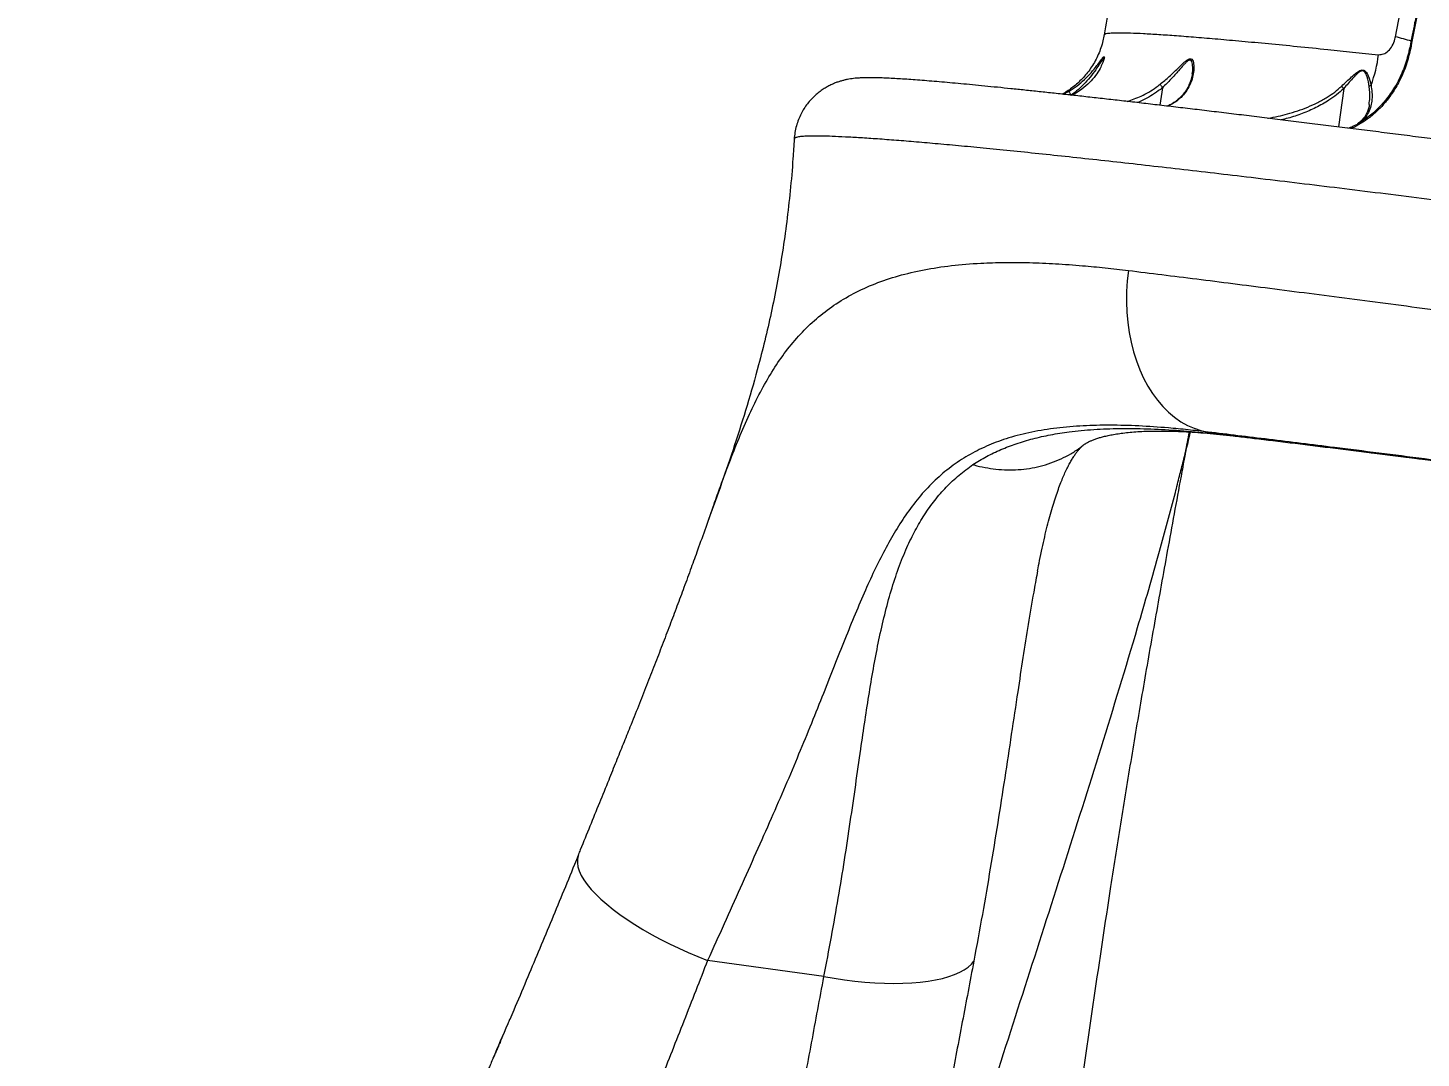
# Model space of a CAD drawing. Header units: millimetres. Extents: x -6521 to 6343, y -6174 to 4868.
# Drawn here: x -5119 to -4459, y -1278 to -789 of the extents above; entities that cross this region are included whole.
import ezdxf

# ---------------------------------------------------------------- set-up
doc = ezdxf.new("R2010")
doc.units = ezdxf.units.MM
for name, color, linetype in [('DIKOM_ОБЪЕКТ', 7, 'Continuous'), ('DIKOM_РАЗМЕР_ЗОНА', 7, 'Continuous'), ('DIKOM_РАЗМЕР_ОБЪЕКТА', 7, 'Continuous')]:
    doc.layers.add(name, color=color, linetype=linetype)
doc.styles.add('style1', font='arial.ttf', dxfattribs={"width": 0.8})
doc.dimstyles.new('1-50', dxfattribs={"dimtxt": 300, "dimasz": 200, "dimexe": 100, "dimexo": 0, "dimgap": 100, "dimtad": 1, "dimtxsty": 'style1', "dimcen": 200, "dimclrd": 7, "dimclre": 7, "dimclrt": 7, "dimadec": 1, "dimazin": 2, "dimtfac": 1, "dimtmove": 0, "dimatfit": 2, "dimfxl": 0, "dimlwd": 25, "dimlwe": 18, "dimarcsym": 0})

# ---------------------------------------------------------------- blocks, each defined once
blk = doc.blocks.new('*D11')
at = {"layer": 'Defpoints', "color": 0, "transparency": 16777216}
for p in [(2818.82, 364.95), (-5102.52, -1661.02), (-5102.52, -4861.8)]:
    blk.add_point(p, dxfattribs=at)
at = {"layer": 'DIKOM_РАЗМЕР_ОБЪЕКТА', "color": 7, "lineweight": 18, "transparency": 16777216}
for p, q in [((2818.82, 364.95), (2818.82, -4961.8)), ((-5102.52, -1661.02), (-5102.52, -4961.8))]:
    blk.add_line(p, q, dxfattribs=at)
at = {"layer": 'DIKOM_РАЗМЕР_ОБЪЕКТА', "color": 7, "lineweight": 25, "transparency": 16777216}
blk.add_line((2618.82, -4861.8), (-4902.52, -4861.8), dxfattribs=at)
at = {"layer": 'DIKOM_РАЗМЕР_ОБЪЕКТА', "color": 7, "transparency": 16777216}
for points in [[(-4902.52, -4828.46), (-4902.52, -4895.13), (-5102.52, -4861.8)], [(2618.82, -4828.46), (2618.82, -4895.13), (2818.82, -4861.8)]]:
    blk.add_solid(points, dxfattribs=at)
at = {"layer": 'DIKOM_РАЗМЕР_ОБЪЕКТА', "color": 7, "transparency": 16777216, "insert": (-736, -4608.63), "char_height": 300, "attachment_point": 5, "style": 'style1'}
blk.add_mtext('7900', dxfattribs=at)
blk = doc.blocks.new('*D14')
at = {"layer": 'Defpoints', "color": 0, "transparency": 16777216}
for p in [(4318.82, 257.45), (-6520.67, -1799.21), (4318.82, -6073.51)]:
    blk.add_point(p, dxfattribs=at)
at = {"layer": 'DIKOM_РАЗМЕР_ЗОНА', "color": 7, "lineweight": 18, "transparency": 16777216}
for p, q in [((4318.82, 257.45), (4318.82, -6173.51)), ((-6520.67, -1799.21), (-6520.67, -6173.51))]:
    blk.add_line(p, q, dxfattribs=at)
at = {"layer": 'DIKOM_РАЗМЕР_ЗОНА', "color": 7, "lineweight": 25, "transparency": 16777216}
blk.add_line((-6320.67, -6073.51), (4118.82, -6073.51), dxfattribs=at)
at = {"layer": 'DIKOM_РАЗМЕР_ЗОНА', "color": 7, "transparency": 16777216}
for points in [[(-6320.67, -6040.18), (-6320.67, -6106.84), (-6520.67, -6073.51)], [(4118.82, -6040.18), (4118.82, -6106.84), (4318.82, -6073.51)]]:
    blk.add_solid(points, dxfattribs=at)
at = {"layer": 'DIKOM_РАЗМЕР_ЗОНА', "color": 7, "transparency": 16777216, "insert": (-430.65, -5820.34), "char_height": 300, "attachment_point": 5, "style": 'style1'}
blk.add_mtext('10850', dxfattribs=at)

msp = doc.modelspace()

# ---------------------------------------------------------------- linework, layer by layer
at = {"layer": 'DIKOM_ОБЪЕКТ', "color": 7, "linetype": 'Continuous', "lineweight": 15}
for p, q in [((-4581.75, -817.723), (-4582.909, -826.047)), ((-4495.841, -818.108), (-4498.376, -836.316)), ((-4469.848, -814.344), (-4469.843, -814.335)), ((-4628.814, -820.835), (-4625.953, -819.363)), ((-4483.832, -825.734), (-4483.806, -825.525)), ((-4756.163, -842.028), (-4756.159, -842.039)), ((-4545.934, -982.907), (-4560.134, -980.932)), ((-4544.614, -983.094), (-4545.934, -982.907)), ((-4640.893, -1046.665), (-4641.115, -1047.85)), ((-4742.203, -1238.923), (-4797.325, -1231.255))]:
    msp.add_line(p, q, dxfattribs=at)
at = {"layer": 'DIKOM_ОБЪЕКТ', "color": 7, "linetype": 'Continuous', "lineweight": 15, "flags": 128}
for points in [[(-4471.305, -793.591), (-4468.402, -778.779), (-4465.341, -764.029), (-4462.125, -749.348), (-4458.756, -734.745), (-4455.234, -720.227), (-4451.563, -705.804), (-4447.744, -691.482), (-4443.778, -677.269), (-4439.669, -663.174), (-4435.419, -649.204), (-4431.03, -635.366), (-4426.504, -621.67), (-4421.844, -608.12), (-4417.053, -594.727)], [(-4460.379, -780.166), (-4460.858, -782.504), (-4461.333, -784.843), (-4461.804, -787.184), (-4462.271, -789.527), (-4462.733, -791.872), (-4463.191, -794.218), (-4463.645, -796.566), (-4464.095, -798.915)], [(-4469.528, -814.738), (-4469.65, -814.643), (-4469.746, -814.554), (-4469.813, -814.474), (-4469.849, -814.405), (-4469.851, -814.352), (-4469.848, -814.344)], [(-4597.888, -904.337), (-4598.434, -909.285), (-4598.738, -914.245), (-4598.797, -919.191), (-4598.612, -924.099), (-4598.184, -928.944), (-4597.514, -933.701), (-4596.607, -938.346), (-4595.466, -942.857), (-4594.098, -947.209), (-4592.509, -951.381), (-4590.708, -955.352), (-4588.703, -959.102), (-4586.505, -962.612), (-4584.125, -965.864), (-4581.575, -968.842), (-4578.867, -971.53), (-4576.016, -973.916), (-4573.036, -975.986), (-4569.942, -977.73), (-4566.749, -979.141), (-4563.474, -980.21), (-4560.134, -980.932)], [(-4858.503, -1181.282), (-4858.667, -1181.725), (-4859.028, -1183.348), (-4859.062, -1185.094), (-4858.768, -1186.953), (-4858.147, -1188.916), (-4857.204, -1190.974), (-4855.942, -1193.117), (-4854.369, -1195.332), (-4852.491, -1197.61), (-4850.318, -1199.939), (-4847.862, -1202.307), (-4845.134, -1204.703), (-4842.148, -1207.114), (-4838.919, -1209.528), (-4835.464, -1211.933), (-4831.799, -1214.317), (-4827.943, -1216.669), (-4823.916, -1218.976), (-4819.737, -1221.226), (-4815.428, -1223.409), (-4811.01, -1225.514), (-4806.505, -1227.53), (-4801.936, -1229.447), (-4797.325, -1231.255)], [(-4742.203, -1238.923), (-4737.328, -1239.764), (-4732.459, -1240.484), (-4727.62, -1241.078), (-4722.837, -1241.544), (-4718.132, -1241.88), (-4713.53, -1242.083), (-4709.053, -1242.152), (-4704.723, -1242.088), (-4700.564, -1241.89), (-4696.594, -1241.56), (-4692.835, -1241.1), (-4689.305, -1240.51), (-4686.021, -1239.795), (-4683.001, -1238.959), (-4680.258, -1238.004), (-4677.808, -1236.937), (-4675.662, -1235.762), (-4673.831, -1234.485), (-4672.323, -1233.113), (-4671.148, -1231.652)]]:
    msp.add_lwpolyline(points, dxfattribs=at)
at = {"layer": 'DIKOM_ОБЪЕКТ', "color": 7, "linetype": 'Continuous', "lineweight": 15}
for centre, radius, start, end in [((-4508.069, -941.073), 151.995, 73.051552, 76.002608), ((-4464.005, -797.964), 0.955, 238.115338, 264.640219), ((-4537.385, -795.377), 58.422, 338.854323, 353.407211), ((-4481.88, -818.505), 2.29, 116.345956, 145.245561)]:
    msp.add_arc(centre, radius, start, end, dxfattribs=at)
for points, knots in [([(-4516.719, -439.756), (-4518.238, -443.887), (-4521.883, -453.8), (-4527.466, -469.634), (-4533.491, -487.217), (-4539.339, -504.89), (-4545.018, -522.644), (-4550.529, -540.477), (-4555.87, -558.386), (-4561.043, -576.366), (-4566.048, -594.416), (-4570.885, -612.532), (-4575.555, -630.71), (-4580.058, -648.947), (-4584.393, -667.241), (-4588.561, -685.588), (-4592.561, -703.984), (-4596.394, -722.427), (-4600.06, -740.913), (-4603.553, -759.44), (-4606.658, -776.667), (-4608.52, -787.734), (-4609.338, -792.598)], [0, 0, 0, 0, 0.0371355, 0.0890967, 0.1409467, 0.1926918, 0.2443375, 0.2958892, 0.347353, 0.3987339, 0.4500385, 0.5012719, 0.5524407, 0.6035492, 0.6546047, 0.7056116, 0.7565756, 0.8075032, 0.8583986, 0.9092683, 0.9601175, 1, 1, 1, 1]), ([(-4460.788, -779.996), (-4461.269, -782.343), (-4462.546, -788.589), (-4463.755, -794.86), (-4464.51, -798.774)], [0, 0, 0, 0, 0.3758575, 1, 1, 1, 1]), ([(-4609.198, -792.622), (-4609.207, -792.521), (-4609.233, -792.228), (-4607.947, -791.928), (-4605.466, -791.706), (-4601.8, -791.651), (-4596.967, -791.749), (-4590.914, -792.01), (-4583.638, -792.436), (-4575.291, -793.015), (-4565.924, -793.742), (-4555.609, -794.609), (-4544.188, -795.627), (-4531.652, -796.799), (-4518.023, -798.122), (-4504.594, -799.468), (-4491.684, -800.792), (-4483.463, -801.654), (-4479.349, -802.085)], [0, 0, 0, 0, 0.0356959, 0.1026467, 0.1678194, 0.2330423, 0.2982153, 0.3652722, 0.4323836, 0.4994408, 0.5647763, 0.630162, 0.6954976, 0.7627177, 0.8299922, 0.8972128, 0.9485579, 1, 1, 1, 1]), ([(-4609.374, -792.589), (-4609.546, -793.548), (-4609.923, -795.651), (-4610.862, -798.797), (-4612.093, -801.994), (-4613.574, -805.02), (-4615.27, -807.857), (-4617.152, -810.488), (-4619.188, -812.898), (-4621.338, -815.071), (-4623.558, -817), (-4625.794, -818.667), (-4627.716, -819.927), (-4628.864, -820.554), (-4629.283, -820.783)], [0, 0, 0, 0, 0.0792469, 0.1736918, 0.2667647, 0.3584951, 0.4488813, 0.5378639, 0.6253402, 0.7111023, 0.7948558, 0.8762079, 0.9547902, 1, 1, 1, 1]), ([(-4479.349, -802.085), (-4478.549, -802.05), (-4476.922, -801.978), (-4474.601, -800.373), (-4472.715, -797.906), (-4471.708, -795.464), (-4471.386, -793.968), (-4471.305, -793.591)], [0, 0, 0, 0, 0.2187084, 0.444776, 0.6794069, 0.9191939, 1, 1, 1, 1]), ([(-4464.608, -798.758), (-4464.652, -799.016), (-4464.919, -800.585), (-4465.657, -803.41), (-4466.833, -807.2), (-4468.244, -810.858), (-4469.368, -813.17), (-4469.922, -814.31)], [0, 0, 0, 0, 0.0470859, 0.2857478, 0.5255562, 0.7660454, 1, 1, 1, 1]), ([(-4464.095, -798.915), (-4464.724, -801.631), (-4465.678, -805.744), (-4467.687, -810.965), (-4468.915, -813.481), (-4469.528, -814.738)], [0, 0, 0, 0, 0.4927642, 0.7463897, 1, 1, 1, 1]), ([(-4625.953, -819.363), (-4624.671, -818.519), (-4622.072, -816.809), (-4618.605, -813.824), (-4615.452, -810.592), (-4612.956, -807.529), (-4611.327, -805.294), (-4610.357, -803.962), (-4609.716, -803.154), (-4609.262, -802.841), (-4609.224, -803.409), (-4609.479, -804.395), (-4609.742, -805.279), (-4610.478, -806.765), (-4611.319, -808.844), (-4613.422, -812.033), (-4616.228, -815.355), (-4619.439, -818.132), (-4622.332, -820.118), (-4624.069, -820.971), (-4624.708, -821.285)], [0, 0, 0, 0, 0.0738455, 0.1496813, 0.2302991, 0.3125423, 0.3729878, 0.4036933, 0.4352662, 0.4710917, 0.5125858, 0.5425663, 0.5732574, 0.591639, 0.6545484, 0.7381234, 0.8211078, 0.9062713, 0.9654988, 1, 1, 1, 1]), ([(-4609.559, -804.299), (-4609.535, -804.1), (-4609.503, -803.831), (-4609.611, -803.701), (-4609.766, -803.801), (-4610.088, -804.18), (-4610.512, -804.793), (-4611.425, -806.231), (-4612.956, -808.621), (-4615.297, -811.879), (-4618.227, -815.349), (-4621.502, -818.532), (-4623.866, -820.48), (-4625.131, -821.356), (-4625.132, -821.357)], [0, 0, 0, 0, 0.0502624, 0.0679335, 0.1199395, 0.1322988, 0.1907494, 0.2496012, 0.3685215, 0.5326753, 0.6968979, 0.8484815, 0.9998763, 1, 1, 1, 1]), ([(-4609.552, -804.3), (-4609.551, -804.297), (-4609.549, -804.288), (-4609.608, -804.554), (-4609.737, -804.994), (-4609.949, -805.619), (-4610.192, -806.176), (-4610.291, -806.404)], [0, 0, 0, 0, 0.0723049, 0.23992, 0.4269053, 0.7656377, 1, 1, 1, 1]), ([(-4582.818, -816.07), (-4581.363, -814.862), (-4578.419, -812.419), (-4574.906, -809.021), (-4572.413, -806.575), (-4570.8, -805.136), (-4569.653, -804.297), (-4568.618, -803.909), (-4567.762, -804.177), (-4567.213, -805.118), (-4566.817, -806.905), (-4566.821, -809.534), (-4567.412, -812.935), (-4568.647, -816.448), (-4570.508, -819.65), (-4572.867, -822.396), (-4575.436, -824.447), (-4577.649, -825.805), (-4578.982, -826.327), (-4579.338, -826.466)], [0, 0, 0, 0, 0.0950244, 0.1922144, 0.2570713, 0.2899675, 0.3236451, 0.3534527, 0.3835568, 0.421085, 0.4571334, 0.5330644, 0.6107342, 0.6969529, 0.7849165, 0.8539847, 0.9247795, 0.9799428, 1, 1, 1, 1]), ([(-4567.631, -811.003), (-4567.598, -810.841), (-4567.332, -809.534), (-4567.338, -807.744), (-4567.583, -805.828), (-4567.997, -804.87), (-4568.499, -804.64), (-4569.01, -804.666), (-4569.694, -804.995), (-4570.722, -805.901), (-4572.187, -807.472), (-4574.46, -810.104), (-4577.7, -813.735), (-4580.368, -816.409), (-4581.751, -817.71), (-4581.752, -817.711)], [0, 0, 0, 0, 0.0204155, 0.1643047, 0.2293904, 0.2944533, 0.3370569, 0.3448928, 0.395328, 0.4547328, 0.5145326, 0.6352921, 0.8175572, 0.9998217, 1, 1, 1, 1]), ([(-4567.627, -811.005), (-4567.689, -811.431), (-4567.866, -812.657), (-4568.434, -814.681), (-4569.37, -816.999), (-4570.6, -819.176), (-4572.071, -821.145), (-4573.701, -822.822), (-4575.395, -824.213), (-4577.211, -825.366), (-4578.554, -826.11), (-4579.366, -826.429), (-4579.432, -826.455)], [0, 0, 0, 0, 0.0712503, 0.2046129, 0.3390132, 0.4676606, 0.5900568, 0.7064938, 0.8041132, 0.8950205, 0.9915013, 1, 1, 1, 1]), ([(-4496.785, -816.995), (-4495.217, -815.508), (-4493.097, -813.497), (-4490.452, -811.131), (-4488.941, -809.963), (-4487.643, -809.336), (-4486.662, -809.271), (-4485.759, -809.661), (-4484.908, -810.637), (-4483.743, -812.911), (-4483.252, -814.966), (-4482.897, -816.452)], [0, 0, 0, 0, 0.2657882, 0.3593772, 0.4543098, 0.5177517, 0.5632854, 0.6085748, 0.6803157, 0.7688737, 1, 1, 1, 1]), ([(-4483.762, -817.199), (-4484.006, -815.644), (-4484.342, -813.51), (-4485.27, -811.118), (-4485.967, -810.09), (-4486.754, -809.681), (-4487.631, -809.779), (-4488.788, -810.499), (-4490.137, -811.745), (-4492.504, -814.346), (-4494.43, -816.48), (-4495.841, -818.093), (-4495.843, -818.095)], [0, 0, 0, 0, 0.2369809, 0.3252739, 0.393815, 0.4351305, 0.4764478, 0.5364596, 0.6308537, 0.7257824, 0.9996758, 1, 1, 1, 1]), ([(-3722.744, -985.955), (-3722.717, -985.854), (-3722.416, -984.749), (-3722.144, -982.58), (-3721.953, -979.512), (-3722.101, -976.499), (-3722.526, -973.583), (-3723.214, -970.791), (-3724.132, -968.153), (-3725.246, -965.696), (-3726.514, -963.442), (-3727.891, -961.409), (-3729.33, -959.605), (-3730.79, -958.025), (-3732.236, -956.655), (-3733.646, -955.474), (-3735.012, -954.454), (-3736.332, -953.569), (-3737.615, -952.791), (-3738.877, -952.099), (-3740.137, -951.471), (-3741.426, -950.887), (-3742.79, -950.324), (-3744.313, -949.753), (-3746.168, -949.121), (-3748.611, -948.372), (-3751.498, -947.577), (-3754.718, -946.763), (-3758.036, -945.973), (-3761.596, -945.166), (-3765.45, -944.329), (-3769.502, -943.48), (-3773.78, -942.608), (-3778.316, -941.709), (-3783.111, -940.778), (-3788.168, -939.817), (-3793.495, -938.823), (-3799.097, -937.795), (-3804.957, -936.735), (-3811.082, -935.643), (-3817.465, -934.519), (-3824.124, -933.36), (-3831.048, -932.168), (-3838.219, -930.946), (-3845.611, -929.699), (-3853.222, -928.426), (-3861.07, -927.125), (-3869.168, -925.793), (-3877.516, -924.431), (-3886.087, -923.042), (-3894.884, -921.627), (-3903.909, -920.185), (-3913.149, -918.718), (-3922.583, -917.229), (-3932.208, -915.72), (-3942.029, -914.188), (-3952.055, -912.633), (-3962.26, -911.059), (-3972.616, -909.47), (-3983.105, -907.868), (-3993.756, -906.25), (-4004.573, -904.614), (-4015.559, -902.961), (-4026.678, -901.295), (-4037.932, -899.617), (-4049.324, -897.926), (-4060.849, -896.222), (-4072.473, -894.511), (-4084.186, -892.795), (-4095.98, -891.073), (-4107.875, -889.344), (-4119.854, -887.61), (-4131.897, -885.874), (-4143.988, -884.137), (-4156.106, -882.405), (-4168.259, -880.673), (-4180.459, -878.943), (-4192.731, -877.208), (-4205.067, -875.472), (-4217.449, -873.735), (-4229.861, -872.002), (-4242.287, -870.273), (-4254.709, -868.552), (-4267.109, -866.84), (-4279.469, -865.141), (-4291.773, -863.457), (-4304.006, -861.788), (-4316.154, -860.139), (-4328.227, -858.507), (-4340.259, -856.887), (-4352.271, -855.277), (-4364.255, -853.677), (-4376.176, -852.093), (-4387.997, -850.53), (-4399.684, -848.991), (-4411.226, -847.478), (-4422.654, -845.988), (-4433.978, -844.519), (-4445.192, -843.071), (-4456.269, -841.648), (-4467.211, -840.251), (-4478.021, -838.878), (-4488.683, -837.531), (-4499.173, -836.215), (-4509.497, -834.927), (-4519.665, -833.667), (-4529.678, -832.434), (-4539.5, -831.234), (-4549.098, -830.069), (-4558.453, -828.943), (-4567.604, -827.851), (-4576.557, -826.791), (-4585.316, -825.764), (-4593.847, -824.772), (-4602.153, -823.818), (-4610.236, -822.899), (-4618.098, -822.016), (-4625.704, -821.173), (-4633.057, -820.369), (-4640.158, -819.605), (-4647.028, -818.877), (-4653.644, -818.189), (-4659.985, -817.543), (-4666.028, -816.94), (-4671.805, -816.379), (-4677.327, -815.859), (-4682.601, -815.377), (-4687.6, -814.938), (-4692.33, -814.542), (-4696.796, -814.187), (-4701.006, -813.875), (-4704.958, -813.606), (-4708.662, -813.382), (-4712.146, -813.202), (-4715.46, -813.068), (-4718.692, -812.987), (-4721.659, -812.976), (-4724.232, -813.046), (-4726.3, -813.175), (-4728.001, -813.342), (-4729.51, -813.544), (-4730.987, -813.799), (-4732.466, -814.118), (-4733.977, -814.513), (-4735.543, -815.004), (-4737.181, -815.613), (-4738.904, -816.367), (-4740.71, -817.296), (-4742.588, -818.429), (-4744.507, -819.79), (-4746.428, -821.395), (-4748.298, -823.248), (-4750.064, -825.337), (-4751.675, -827.641), (-4753.089, -830.131), (-4754.311, -832.863), (-4755.295, -835.803), (-4755.933, -838.896), (-4756.255, -840.985), (-4756.255, -842.021), (-4756.255, -842.027)], [0, 0, 0, 0, 0.0002068, 0.0022859, 0.0043257, 0.0063293, 0.0082992, 0.0102376, 0.0121447, 0.01402, 0.015862, 0.0176691, 0.0194435, 0.0211942, 0.0229406, 0.0247067, 0.0265243, 0.0284371, 0.0304974, 0.0327684, 0.0353293, 0.0382848, 0.0417846, 0.0460632, 0.0515452, 0.0592116, 0.0696142, 0.0785635, 0.0869795, 0.0958944, 0.1044129, 0.1126703, 0.1208347, 0.1289276, 0.1369533, 0.1449344, 0.1528885, 0.1608305, 0.1687737, 0.176647, 0.1845238, 0.1924243, 0.2003318, 0.2082244, 0.2160822, 0.2238875, 0.2316743, 0.2395263, 0.247365, 0.2551984, 0.2630344, 0.270878, 0.278737, 0.286584, 0.2943911, 0.3022287, 0.310082, 0.3179348, 0.3257678, 0.3335657, 0.3413397, 0.3491774, 0.3570019, 0.3648204, 0.3726408, 0.3804684, 0.3883107, 0.3961612, 0.4039602, 0.4117713, 0.4195921, 0.4274155, 0.4352318, 0.4430333, 0.4508236, 0.4585758, 0.4663478, 0.4741481, 0.4819714, 0.4898125, 0.4976658, 0.5055256, 0.513386, 0.5212398, 0.5290815, 0.5369057, 0.5447071, 0.5524809, 0.5602278, 0.5679864, 0.5757951, 0.5836331, 0.5914842, 0.5993296, 0.60715, 0.6149291, 0.6226957, 0.630512, 0.6383193, 0.6461248, 0.653935, 0.6617563, 0.669597, 0.6774227, 0.6852283, 0.6930751, 0.7009432, 0.7088107, 0.716652, 0.7244474, 0.7322156, 0.7400569, 0.7478882, 0.7557171, 0.7635504, 0.7713943, 0.7792567, 0.7871446, 0.7949593, 0.8028199, 0.8107088, 0.8186081, 0.826497, 0.8343565, 0.8421527, 0.8500779, 0.8580074, 0.865951, 0.8739223, 0.8819369, 0.8900141, 0.8981755, 0.9063666, 0.9147325, 0.9233442, 0.9323628, 0.9422165, 0.950345, 0.9561241, 0.9601714, 0.9635623, 0.9664334, 0.9689246, 0.9711412, 0.9731649, 0.9750614, 0.9768847, 0.9786787, 0.9804715, 0.9822831, 0.9841265, 0.9860027, 0.9879053, 0.9898257, 0.9917568, 0.9936938, 0.9958294, 0.9979294, 0.9999886, 1, 1, 1, 1]), ([(-4598.418, -824.249), (-4596.201, -823.475), (-4592.687, -822.249), (-4588.188, -819.813), (-4585.184, -817.897), (-4583.454, -816.561), (-4582.818, -816.07)], [0, 0, 0, 0, 0.3984226, 0.6315624, 0.8646676, 1, 1, 1, 1]), ([(-4581.75, -817.723), (-4582.412, -818.243), (-4584.185, -819.636), (-4587.256, -821.634), (-4590.57, -823.483), (-4592.756, -824.416), (-4593.649, -824.797)], [0, 0, 0, 0, 0.1812892, 0.4854813, 0.7896977, 1, 1, 1, 1]), ([(-4582.818, -816.07), (-4582.812, -816.087), (-4582.77, -816.2), (-4582.61, -816.5), (-4582.246, -817.058), (-4581.917, -817.494), (-4581.752, -817.711)], [0, 0, 0, 0, 0.0562414, 0.3685417, 0.6842424, 1, 1, 1, 1]), ([(-4581.752, -817.711), (-4581.752, -817.712), (-4581.75, -817.715), (-4581.75, -817.719), (-4581.75, -817.722), (-4581.75, -817.723)], [0, 0, 0, 0, 0.2961171, 0.7187625, 1, 1, 1, 1]), ([(-4531.856, -832.17), (-4531.732, -832.153), (-4528.58, -831.721), (-4523.822, -830.565), (-4517.639, -828.721), (-4512.839, -826.928), (-4508.132, -824.799), (-4503.86, -822.407), (-4500.033, -819.838), (-4497.871, -817.946), (-4496.785, -816.995)], [0, 0, 0, 0, 0.0097276, 0.248092, 0.3796729, 0.5112318, 0.6453563, 0.7794306, 0.8892194, 1, 1, 1, 1]), ([(-4495.841, -818.108), (-4496.943, -819.114), (-4499.15, -821.125), (-4503.532, -824.196), (-4508.946, -827.272), (-4515.466, -830.038), (-4521.004, -831.964), (-4524.407, -832.707), (-4525.512, -832.949)], [0, 0, 0, 0, 0.1325251, 0.2651312, 0.4758405, 0.6873036, 0.8984359, 1, 1, 1, 1]), ([(-4496.785, -816.995), (-4496.767, -817.019), (-4496.653, -817.17), (-4496.367, -817.521), (-4496.028, -817.892), (-4495.843, -818.095)], [0, 0, 0, 0, 0.0795153, 0.4971837, 1, 1, 1, 1]), ([(-4495.843, -818.095), (-4495.842, -818.096), (-4495.841, -818.098), (-4495.84, -818.103), (-4495.84, -818.106), (-4495.841, -818.108)], [0, 0, 0, 0, 0.2324273, 0.558789, 1, 1, 1, 1]), ([(-4469.528, -814.738), (-4470.589, -816.634), (-4472.543, -820.127), (-4476.008, -824.657), (-4479.581, -828.504), (-4483.442, -831.87), (-4487.539, -834.635), (-4490.556, -836.364), (-4492.214, -836.987), (-4492.418, -837.064)], [0, 0, 0, 0, 0.187593, 0.3457935, 0.5044994, 0.662702, 0.8200349, 0.9778566, 1, 1, 1, 1]), ([(-4482.897, -816.452), (-4482.72, -817.619), (-4482.368, -819.954), (-4482.369, -823.265), (-4482.856, -826.457), (-4483.959, -829.46), (-4485.742, -832.021), (-4487.224, -833.61), (-4488.169, -834.216), (-4488.24, -834.262)], [0, 0, 0, 0, 0.1650659, 0.3305992, 0.495408, 0.6701272, 0.8446739, 0.988245, 1, 1, 1, 1]), ([(-4469.922, -814.296), (-4470.033, -814.523), (-4470.712, -815.917), (-4472.173, -818.328), (-4474.3, -821.496), (-4476.632, -824.449), (-4479.117, -827.178), (-4481.741, -829.64), (-4484.212, -831.662), (-4485.847, -832.733), (-4486.53, -833.18)], [0, 0, 0, 0, 0.0281478, 0.1731284, 0.3187504, 0.4645, 0.6097721, 0.7541334, 0.8972445, 1, 1, 1, 1]), ([(-4483.806, -825.525), (-4483.655, -824.578), (-4483.236, -821.958), (-4483.557, -819.054), (-4483.762, -817.199)], [0, 0, 0, 0, 0.3613773, 1, 1, 1, 1]), ([(-4625.953, -819.363), (-4625.958, -819.369), (-4625.987, -819.408), (-4625.978, -819.583), (-4625.825, -820.024), (-4625.538, -820.641), (-4625.267, -821.118), (-4625.132, -821.357)], [0, 0, 0, 0, 0.0429126, 0.2680009, 0.5120061, 0.7560364, 1, 1, 1, 1]), ([(-4625.132, -821.357), (-4625.132, -821.358), (-4625.13, -821.361), (-4625.131, -821.364), (-4625.131, -821.366)], [0, 0, 0, 0, 0.4073468, 1, 1, 1, 1]), ([(-4483.717, -825.757), (-4483.726, -825.852), (-4483.807, -826.688), (-4484.201, -828.117), (-4484.935, -830.017), (-4485.917, -831.653), (-4487.14, -833.091), (-4488.223, -834.12), (-4489.032, -834.657), (-4489.243, -834.796)], [0, 0, 0, 0, 0.0251888, 0.2223438, 0.4171661, 0.6080519, 0.7687978, 0.9397216, 1, 1, 1, 1]), ([(-4493.822, -836.888), (-4493.035, -836.598), (-4490.823, -835.784), (-4488.317, -834.487), (-4486.68, -833.336), (-4486.368, -833.116)], [0, 0, 0, 0, 0.3093348, 0.8683852, 1, 1, 1, 1]), ([(-4756.301, -842.031), (-4756.479, -845.126), (-4756.949, -853.307), (-4758.108, -866.402), (-4759.751, -881.132), (-4761.757, -895.374), (-4764.102, -909.219), (-4766.782, -922.74), (-4769.78, -935.997), (-4773.632, -951.221), (-4778.499, -968.276), (-4784.413, -986.942), (-4790.559, -1004.916), (-4794.858, -1017.014), (-4797.12, -1023.08), (-4797.26, -1023.455)], [0, 0, 0, 0, 0.049245, 0.1301271, 0.2079468, 0.2834696, 0.3573516, 0.4301362, 0.5022514, 0.5740168, 0.6817802, 0.7885681, 0.8928709, 0.993371, 1, 1, 1, 1]), ([(-3722.831, -985.931), (-3722.789, -985.867), (-3722.63, -985.625), (-3723.272, -985.063), (-3724.802, -984.248), (-3727.354, -983.285), (-3730.826, -982.198), (-3735.194, -980.995), (-3740.42, -979.682), (-3746.461, -978.263), (-3753.353, -976.732), (-3761.158, -975.074), (-3769.902, -973.288), (-3779.592, -971.376), (-3790.124, -969.358), (-3801.37, -967.259), (-3813.291, -965.086), (-3825.838, -962.844), (-3839.099, -960.517), (-3853.182, -958.087), (-3868.097, -955.554), (-3883.836, -952.92), (-3900.225, -950.213), (-3917.061, -947.468), (-3934.303, -944.69), (-3951.901, -941.885), (-3969.994, -939.031), (-3988.725, -936.108), (-4008.086, -933.116), (-4028.059, -930.06), (-4048.416, -926.975), (-4068.922, -923.896), (-4089.538, -920.829), (-4110.221, -917.778), (-4131.127, -914.721), (-4152.417, -911.636), (-4174.07, -908.525), (-4196.055, -905.395), (-4218.119, -902.282), (-4241.13, -899.066), (-4265.052, -895.756), (-4289.829, -892.363), (-4314.668, -888.998), (-4339.507, -885.67), (-4364.28, -882.388), (-4387.509, -879.345), (-4409.192, -876.536), (-4429.36, -873.95), (-4449.2, -871.433), (-4468.861, -868.966), (-4488.298, -866.557), (-4507.471, -864.211), (-4526.154, -861.955), (-4544.127, -859.816), (-4561.375, -857.795), (-4577.9, -855.889), (-4593.843, -854.082), (-4609.32, -852.362), (-4624.282, -850.735), (-4638.689, -849.207), (-4652.369, -847.796), (-4665.179, -846.518), (-4677.115, -845.371), (-4688.189, -844.353), (-4698.488, -843.455), (-4708.083, -842.672), (-4716.923, -842.01), (-4724.975, -841.472), (-4732.139, -841.065), (-4738.338, -840.791), (-4743.589, -840.646), (-4747.919, -840.628), (-4751.364, -840.736), (-4753.965, -840.97), (-4755.58, -841.35), (-4756.302, -841.708), (-4756.186, -841.975), (-4756.163, -842.028)], [0, 0, 0, 0, 0.0047759, 0.0179822, 0.0315674, 0.0451651, 0.0587629, 0.0723482, 0.0855747, 0.0988127, 0.1120506, 0.1252771, 0.1388891, 0.1525137, 0.1661382, 0.1797502, 0.1929779, 0.206217, 0.2194561, 0.2326838, 0.2462961, 0.2599209, 0.2735457, 0.2871581, 0.3003686, 0.3135904, 0.3268124, 0.3400229, 0.353616, 0.3672216, 0.3808272, 0.3944203, 0.407632, 0.4208552, 0.4340783, 0.4472899, 0.4608852, 0.474493, 0.4881008, 0.5016961, 0.5169789, 0.5322705, 0.5475533, 0.563166, 0.5787882, 0.594401, 0.6076301, 0.6208704, 0.6341108, 0.6473397, 0.6609532, 0.6745791, 0.6882049, 0.7018184, 0.7150246, 0.7282422, 0.74146, 0.7546662, 0.7682547, 0.7818558, 0.7954567, 0.8090452, 0.8222731, 0.8355126, 0.848752, 0.8619799, 0.875594, 0.8892207, 0.9028474, 0.9164615, 0.9296849, 0.9429198, 0.9561546, 0.9693778, 0.9829873, 0.9966093, 1, 1, 1, 1]), ([(-4794.186, -1014.868), (-4793.207, -1012.131), (-4790.607, -1004.868), (-4786.546, -994.02), (-4781.796, -982.098), (-4776.894, -970.98), (-4771.714, -960.635), (-4766.216, -951.18), (-4760.166, -942.401), (-4753.417, -934.34), (-4745.861, -927.047), (-4737.503, -920.627), (-4728.249, -915.098), (-4718.053, -910.457), (-4706.94, -906.72), (-4694.878, -903.876), (-4681.881, -901.892), (-4669.044, -900.825), (-4656.604, -900.446), (-4644.774, -900.548), (-4632.451, -901.074), (-4620.46, -901.945), (-4608.94, -903.038), (-4601.574, -903.904), (-4597.888, -904.337)], [0, 0, 0, 0, 0.0278019, 0.0737975, 0.1197367, 0.1673566, 0.2150266, 0.2627011, 0.3103271, 0.3610186, 0.4117385, 0.4624267, 0.5142837, 0.566176, 0.6180306, 0.6701454, 0.7222987, 0.7744138, 0.8145555, 0.8547306, 0.894907, 0.9350502, 0.9675084, 1, 1, 1, 1]), ([(-4597.888, -904.337), (-4592.622, -904.984), (-4582.084, -906.278), (-4565.531, -908.345), (-4548.473, -910.497), (-4530.716, -912.761), (-4512.28, -915.135), (-4493.176, -917.616), (-4473.622, -920.177), (-4453.846, -922.785), (-4433.891, -925.435), (-4413.798, -928.12), (-4393.416, -930.859), (-4372.587, -933.674), (-4351.33, -936.56), (-4329.673, -939.516), (-4307.863, -942.507), (-4286.145, -945.498), (-4264.554, -948.485), (-4243.125, -951.463), (-4221.7, -954.452), (-4200.116, -957.477), (-4178.405, -960.532), (-4156.604, -963.614), (-4134.966, -966.686), (-4113.746, -969.714), (-4092.972, -972.694), (-4072.661, -975.621), (-4052.649, -978.521), (-4032.784, -981.416), (-4013.112, -984.302), (-3993.672, -987.172), (-3974.692, -989.996), (-3955.19, -992.919), (-3935.323, -995.926), (-3915.176, -999.006), (-3902.446, -1000.982), (-3896.083, -1001.97)], [0, 0, 0, 0, 0.0277157, 0.0554554, 0.0831952, 0.1109109, 0.1394318, 0.167979, 0.1965262, 0.2250472, 0.2527588, 0.2804947, 0.3082305, 0.3359421, 0.3644571, 0.3929979, 0.4215388, 0.4500536, 0.4777908, 0.5055522, 0.5333135, 0.5610508, 0.5895953, 0.6181661, 0.6467369, 0.6752814, 0.70299, 0.7307223, 0.7584547, 0.7861631, 0.8146751, 0.843213, 0.8717511, 0.900263, 0.9335018, 0.9667612, 1, 1, 1, 1]), ([(-4560.134, -980.932), (-4563.312, -980.56), (-4569.671, -979.815), (-4580.689, -978.775), (-4593.079, -977.926), (-4606.564, -977.555), (-4619.55, -977.837), (-4631.957, -978.879), (-4643.729, -980.766), (-4654.464, -983.482), (-4664.179, -987.024), (-4672.957, -991.332), (-4681.128, -996.56), (-4688.677, -1002.766), (-4695.655, -1009.954), (-4701.921, -1017.867), (-4707.59, -1026.428), (-4712.797, -1035.531), (-4717.751, -1045.32), (-4722.587, -1055.86), (-4727.403, -1067.143), (-4732.283, -1079.14), (-4737.26, -1091.691), (-4742.492, -1104.958), (-4748.094, -1118.923), (-4754.112, -1133.562), (-4760.454, -1148.611), (-4767.236, -1164.189), (-4774.389, -1180.305), (-4781.825, -1196.975), (-4789.457, -1213.944), (-4794.703, -1225.486), (-4797.325, -1231.255)], [0, 0, 0, 0, 0.0220504, 0.0441233, 0.078642, 0.113184, 0.1476976, 0.1832718, 0.2188788, 0.2544489, 0.2876094, 0.3208003, 0.353962, 0.3881966, 0.4224627, 0.4567032, 0.4888066, 0.5209443, 0.5530876, 0.5851985, 0.618276, 0.6513839, 0.6844916, 0.7175687, 0.7522556, 0.7869794, 0.8217027, 0.8563895, 0.8922733, 0.9281938, 0.9641152, 1, 1, 1, 1]), ([(-4671.556, -996.357), (-4669.456, -995.047), (-4665.254, -992.424), (-4658.379, -989.15), (-4651.039, -986.324), (-4643.188, -983.998), (-4634.846, -982.141), (-4625.284, -980.628), (-4614.373, -979.586), (-4602.005, -979.124), (-4588.952, -979.263), (-4575.22, -979.972), (-4560.882, -981.166), (-4550.916, -982.327), (-4545.934, -982.907)], [0, 0, 0, 0, 0.0715977, 0.1432385, 0.214838, 0.287948, 0.3611005, 0.4342142, 0.5272984, 0.6204567, 0.7135527, 0.8090103, 0.9045309, 1, 1, 1, 1]), ([(-4619.995, -987.661), (-4619.688, -987.432), (-4619.195, -987.063), (-4618.579, -986.641), (-4618.274, -986.441), (-4617.675, -986.071), (-4616.841, -985.609), (-4615.599, -985.018), (-4614.117, -984.411), (-4612.536, -983.856), (-4610.689, -983.306), (-4608.637, -982.783), (-4606.235, -982.269), (-4603.518, -981.79), (-4600.485, -981.361), (-4597.137, -980.996), (-4593.476, -980.707), (-4589.506, -980.507), (-4585.401, -980.408), (-4581.117, -980.406), (-4576.59, -980.497), (-4571.64, -980.694), (-4566.29, -981.006), (-4560.599, -981.436), (-4554.557, -981.992), (-4549.212, -982.549), (-4545.808, -982.962), (-4544.602, -983.109)], [0, 0, 0, 0, 0.0308, 0.0496022, 0.0725449, 0.094946, 0.1485957, 0.1965906, 0.2412333, 0.2886577, 0.3271275, 0.3678925, 0.4088859, 0.4502352, 0.4920244, 0.5343021, 0.5770859, 0.6203685, 0.6641195, 0.7033971, 0.744787, 0.7884971, 0.8332589, 0.879076, 0.9259228, 0.9737588, 1, 1, 1, 1]), ([(-4570.937, -990.958), (-4570.92, -990.871), (-4570.259, -987.515), (-4569.609, -984.146), (-4568.975, -980.865)], [0, 0, 0, 0, 0.0257583, 1, 1, 1, 1]), ([(-4568.624, -980.885), (-4568.652, -981.008), (-4569.376, -984.27), (-4570.159, -987.623), (-4570.913, -990.854), (-4570.937, -990.958)], [0, 0, 0, 0, 0.0364648, 0.9691234, 1, 1, 1, 1]), ([(-3952.79, -1065.423), (-3958.293, -1064.549), (-3969.303, -1062.801), (-3986.73, -1060.076), (-4005.44, -1057.179), (-4025.549, -1054.1), (-4047.055, -1050.842), (-4067.517, -1047.774), (-4086.723, -1044.919), (-4104.519, -1042.293), (-4122.59, -1039.646), (-4142.712, -1036.719), (-4164.939, -1033.511), (-4189.28, -1030.028), (-4211.959, -1026.811), (-4232.866, -1023.869), (-4251.944, -1021.201), (-4271.03, -1018.55), (-4291.953, -1015.664), (-4314.662, -1012.556), (-4339.054, -1009.248), (-4361.355, -1006.25), (-4381.568, -1003.557), (-4399.742, -1001.153), (-4417.655, -998.803), (-4437.003, -996.285), (-4457.637, -993.626), (-4479.352, -990.861), (-4498.781, -988.419), (-4516.044, -986.275), (-4531.277, -984.405), (-4546.048, -982.612), (-4555.44, -981.492), (-4560.134, -980.932)], [0, 0, 0, 0, 0.0332375, 0.0664958, 0.0997333, 0.1366842, 0.1736635, 0.2106142, 0.2391279, 0.2676678, 0.2962076, 0.3247213, 0.3617087, 0.3987245, 0.4357118, 0.4642559, 0.4928262, 0.5213963, 0.5499403, 0.5868975, 0.6238831, 0.6608406, 0.6893586, 0.7179028, 0.746447, 0.774965, 0.8119227, 0.8489093, 0.8858673, 0.9143874, 0.9429338, 0.9714798, 1, 1, 1, 1]), ([(-4545.934, -982.907), (-4539.702, -983.66), (-4527.232, -985.166), (-4507.458, -987.602), (-4488.535, -989.966), (-4470.62, -992.23), (-4453.918, -994.362), (-4436.854, -996.559), (-4417.749, -999.042), (-4396.513, -1001.827), (-4373.097, -1004.93), (-4351.129, -1007.868), (-4330.754, -1010.617), (-4312.065, -1013.157), (-4293.273, -1015.728), (-4272.556, -1018.582), (-4249.925, -1021.724), (-4225.445, -1025.152), (-4202.912, -1028.335), (-4182.363, -1031.26), (-4163.786, -1033.922), (-4145.376, -1036.578), (-4125.379, -1039.483), (-4103.91, -1042.627), (-4081.138, -1045.993), (-4060.592, -1049.059), (-4042.195, -1051.829), (-4025.834, -1054.312), (-4009.89, -1056.753), (-3994.675, -1059.102), (-3980.149, -1061.364), (-3971.023, -1062.802), (-3966.46, -1063.521)], [0, 0, 0, 0, 0.038723, 0.0774756, 0.1161988, 0.1460808, 0.1759901, 0.2058993, 0.2357813, 0.274505, 0.3132584, 0.351982, 0.3818637, 0.4117729, 0.4416822, 0.471564, 0.5103034, 0.5490725, 0.5878118, 0.6177065, 0.6476287, 0.6775507, 0.7074454, 0.7461808, 0.7849461, 0.8236813, 0.8535734, 0.8834927, 0.913412, 0.943304, 0.9716519, 1, 1, 1, 1]), ([(-4544.613, -983.095), (-4542.128, -983.394), (-4536.705, -984.047), (-4528.095, -985.093), (-4518.839, -986.227), (-4509.383, -987.393), (-4499.755, -988.588), (-4489.971, -989.811), (-4480.047, -991.06), (-4469.983, -992.335), (-4459.765, -993.636), (-4449.373, -994.968), (-4438.801, -996.33), (-4428.062, -997.721), (-4417.18, -999.138), (-4406.183, -1000.577), (-4395.099, -1002.035), (-4383.955, -1003.508), (-4372.772, -1004.994), (-4361.524, -1006.495), (-4350.183, -1008.015), (-4338.728, -1009.558), (-4327.187, -1011.119), (-4315.585, -1012.696), (-4303.934, -1014.285), (-4292.248, -1015.887), (-4280.54, -1017.498), (-4268.823, -1019.118), (-4257.115, -1020.742), (-4245.398, -1022.376), (-4233.69, -1024.014), (-4221.995, -1025.657), (-4210.35, -1027.301), (-4198.753, -1028.944), (-4187.198, -1030.588), (-4175.683, -1032.233), (-4164.207, -1033.88), (-4152.764, -1035.529), (-4141.365, -1037.178), (-4130.061, -1038.821), (-4118.871, -1040.454), (-4107.807, -1042.076), (-4096.842, -1043.691), (-4085.986, -1045.296), (-4075.249, -1046.892), (-4064.642, -1048.475), (-4054.173, -1050.046), (-4043.853, -1051.601), (-4033.703, -1053.139), (-4023.739, -1054.657), (-4013.942, -1056.156), (-4004.288, -1057.642), (-3994.769, -1059.115), (-3985.417, -1060.571), (-3976.384, -1061.984), (-3970.579, -1062.9), (-3967.751, -1063.346)], [0, 0, 0, 0, 0.0157122, 0.0342757, 0.0528765, 0.071492, 0.0900935, 0.1086566, 0.1271587, 0.1456071, 0.1640451, 0.1825526, 0.2011555, 0.2198243, 0.2385278, 0.2572334, 0.2759012, 0.2945011, 0.3130029, 0.3314049, 0.3499095, 0.3685089, 0.3871315, 0.4057701, 0.4244174, 0.4430658, 0.461707, 0.4803344, 0.4989417, 0.5174919, 0.5361562, 0.5547578, 0.5733161, 0.5918515, 0.6103838, 0.6289296, 0.6475056, 0.6661317, 0.6848275, 0.7035487, 0.7221083, 0.7406807, 0.7592627, 0.7778509, 0.7964422, 0.8150317, 0.8336159, 0.852191, 0.870754, 0.8892329, 0.9076698, 0.9262252, 0.9448633, 0.9635473, 0.9822394, 1, 1, 1, 1]), ([(-4671.556, -996.357), (-4671.368, -996.41), (-4669.467, -996.936), (-4665.829, -997.765), (-4660.591, -998.536), (-4655.319, -998.869), (-4650.031, -998.756), (-4644.813, -998.181), (-4639.65, -997.142), (-4634.602, -995.622), (-4629.749, -993.653), (-4625.2, -991.232), (-4621.956, -989.228), (-4620.324, -987.902), (-4620.007, -987.645)], [0, 0, 0, 0, 0.0103061, 0.1038197, 0.1973356, 0.2933652, 0.3893976, 0.4863381, 0.5832748, 0.6830285, 0.782783, 0.8797204, 0.9766595, 1, 1, 1, 1]), ([(-4640.929, -1046.659), (-4640.615, -1045.022), (-4639.913, -1041.36), (-4638.791, -1036.007), (-4637.578, -1030.592), (-4636.355, -1025.553), (-4635.123, -1020.871), (-4633.885, -1016.538), (-4632.643, -1012.543), (-4631.399, -1008.873), (-4630.202, -1005.637), (-4629.04, -1002.749), (-4627.912, -1000.168), (-4626.77, -997.779), (-4625.646, -995.632), (-4624.562, -993.754), (-4623.529, -992.126), (-4622.535, -990.716), (-4621.749, -989.71), (-4621.047, -988.892), (-4620.674, -988.49), (-4620.055, -987.857), (-4619.486, -987.342), (-4619.159, -987.046)], [0, 0, 0, 0, 0.0445333, 0.0996369, 0.1535816, 0.2064629, 0.2583877, 0.3094822, 0.3598883, 0.4097703, 0.4593155, 0.5034651, 0.5492636, 0.5976717, 0.6461952, 0.6951829, 0.7450965, 0.7965592, 0.8504644, 0.8835276, 0.9192802, 0.9536744, 1, 1, 1, 1]), ([(-4742.203, -1238.923), (-4740.991, -1232.647), (-4738.565, -1220.09), (-4735.34, -1201.659), (-4732.364, -1183.451), (-4729.655, -1165.554), (-4727.122, -1148.031), (-4724.84, -1132.008), (-4722.715, -1117.43), (-4720.669, -1104.219), (-4718.504, -1091.506), (-4716.124, -1079.193), (-4713.446, -1067.34), (-4710.382, -1056.002), (-4706.896, -1045.347), (-4703.09, -1035.847), (-4698.974, -1027.434), (-4694.6, -1020.013), (-4689.713, -1013.147), (-4684.256, -1006.89), (-4678.255, -1001.201), (-4673.789, -997.971), (-4671.556, -996.357)], [0, 0, 0, 0, 0.0565855, 0.1132063, 0.1697928, 0.2276536, 0.2855513, 0.3434139, 0.3916739, 0.4399776, 0.4882774, 0.5365322, 0.5863984, 0.6363284, 0.6862482, 0.7361009, 0.7795488, 0.8230222, 0.8664672, 0.9109678, 0.9554998, 1, 1, 1, 1]), ([(-4726.046, -1500.023), (-4721.278, -1484.112), (-4711.742, -1452.289), (-4697.295, -1404.425), (-4681.824, -1353.675), (-4664.996, -1300.107), (-4646.854, -1243.716), (-4628.656, -1187.225), (-4610.73, -1130.562), (-4595.472, -1080.593), (-4583.818, -1040.22), (-4577.36, -1016.242), (-4573.689, -1001.972), (-4572.153, -995.873), (-4571.255, -992.246), (-4570.958, -991.045), (-4570.937, -990.958)], [0, 0, 0, 0, 0.0945725, 0.1891496, 0.283721, 0.3949543, 0.5062066, 0.6174694, 0.7287269, 0.8399647, 0.910545, 0.9642747, 0.9790775, 0.993072, 0.9995004, 1, 1, 1, 1]), ([(-4570.937, -990.958), (-4570.951, -991.034), (-4571.062, -991.635), (-4571.731, -995.272), (-4573.481, -1004.774), (-4576.211, -1019.654), (-4580.326, -1042.217), (-4585.218, -1069.49), (-4590.789, -1101.393), (-4596.169, -1133.135), (-4601.352, -1164.75), (-4607.441, -1203.345), (-4614.277, -1248.951), (-4621.905, -1301.612), (-4629.583, -1355.168), (-4637.61, -1409.686), (-4646.178, -1465.127), (-4655.267, -1520.647), (-4665.021, -1576.203), (-4675.468, -1631.759), (-4683.2, -1668.753), (-4687.065, -1687.249)], [0, 0, 0, 0, 0.0003178, 0.0025255, 0.0152769, 0.0402844, 0.0652922, 0.1108434, 0.1564072, 0.201988, 0.2475749, 0.2931459, 0.3693295, 0.4455145, 0.5216986, 0.6014073, 0.6811349, 0.7608661, 0.8405906, 0.920302, 1, 1, 1, 1]), ([(-4794.211, -1014.859), (-4794.251, -1014.973), (-4795.577, -1018.655), (-4798.169, -1025.952), (-4801.766, -1036.011), (-4805.173, -1045.447), (-4808.436, -1054.334), (-4811.826, -1063.44), (-4815.267, -1072.563), (-4818.817, -1081.856), (-4822.476, -1091.324), (-4826.245, -1100.97), (-4830.124, -1110.797), (-4833.824, -1120.076), (-4837.35, -1128.843), (-4840.724, -1137.183), (-4844.489, -1146.484), (-4848.624, -1156.68), (-4853.115, -1167.721), (-4856.454, -1175.914), (-4858.313, -1180.45), (-4858.633, -1181.23)], [0, 0, 0, 0, 0.0023684, 0.0767047, 0.1479594, 0.2037977, 0.2634545, 0.32019, 0.3769924, 0.4339099, 0.4909972, 0.5483099, 0.6059027, 0.6638323, 0.7093972, 0.7566404, 0.8053617, 0.8658046, 0.9264927, 0.987355, 1, 1, 1, 1]), ([(-4641.115, -1047.85), (-4641.676, -1050.799), (-4643.168, -1058.65), (-4645.393, -1071.98), (-4647.887, -1087.713), (-4650.507, -1105.068), (-4653.351, -1124.073), (-4656.494, -1144.797), (-4659.793, -1165.971), (-4663.302, -1187.541), (-4667.032, -1209.42), (-4669.777, -1224.245), (-4671.148, -1231.652)], [0, 0, 0, 0, 0.05505, 0.1465192, 0.2380018, 0.3294235, 0.4410398, 0.5528302, 0.6647098, 0.7765891, 0.8883821, 1, 1, 1, 1]), ([(-4858.52, -1181.243), (-4859.151, -1182.786), (-4861.714, -1189.057), (-4866.168, -1199.904), (-4871.878, -1213.721), (-4877.573, -1227.349), (-4883.35, -1241.084), (-4887.847, -1251.719), (-4890.444, -1257.799), (-4891.054, -1259.226)], [0, 0, 0, 0, 0.0578736, 0.2352044, 0.410757, 0.584743, 0.7594623, 0.9435614, 1, 1, 1, 1]), ([(-4797.325, -1231.255), (-4801.073, -1240.875), (-4808.572, -1260.124), (-4819.81, -1288.478), (-4831.018, -1316.419), (-4842.176, -1343.864), (-4853.371, -1371.056), (-4864.597, -1397.948), (-4875.86, -1424.498), (-4887.049, -1450.412), (-4898.158, -1475.642), (-4909.084, -1499.921), (-4919.829, -1523.248), (-4930.393, -1545.631), (-4940.876, -1567.265), (-4951.268, -1588.111), (-4961.668, -1608.333), (-4972.066, -1627.883), (-4982.46, -1646.719), (-4992.754, -1664.63), (-5002.943, -1681.582), (-5012.455, -1696.642), (-5021.311, -1709.981), (-5029.528, -1721.771), (-5037.676, -1732.915), (-5043.036, -1739.742), (-5045.715, -1743.156)], [0, 0, 0, 0, 0.0421357, 0.0843069, 0.1264899, 0.1686613, 0.2107973, 0.2541652, 0.2975714, 0.3409905, 0.3843967, 0.4277645, 0.469925, 0.5121203, 0.5543276, 0.596523, 0.6386836, 0.6820693, 0.7254931, 0.7689298, 0.8123538, 0.8557395, 0.8917466, 0.9277536, 0.9638767, 1, 1, 1, 1]), ([(-4671.148, -1231.652), (-4672.965, -1241.26), (-4676.602, -1260.484), (-4682.004, -1288.821), (-4687.38, -1316.745), (-4692.734, -1344.165), (-4698.134, -1371.345), (-4703.599, -1398.227), (-4709.147, -1424.771), (-4714.73, -1450.626), (-4720.351, -1475.813), (-4724.148, -1491.956), (-4726.046, -1500.023)], [0, 0, 0, 0, 0.0983022, 0.1966979, 0.2951223, 0.3935138, 0.4918141, 0.5933817, 0.6950525, 0.7967587, 0.8984307, 1, 1, 1, 1]), ([(-4798.991, -1523.682), (-4797.101, -1515.39), (-4793.319, -1498.796), (-4787.706, -1472.943), (-4782.124, -1446.429), (-4776.572, -1419.234), (-4770.979, -1391.111), (-4765.328, -1362.052), (-4759.6, -1332.072), (-4753.843, -1301.522), (-4748.056, -1270.505), (-4744.153, -1249.447), (-4742.203, -1238.923)], [0, 0, 0, 0, 0.0983118, 0.1967167, 0.2951527, 0.3935578, 0.4918709, 0.5934287, 0.6950886, 0.7967819, 0.8984415, 1, 1, 1, 1]), ([(-4898.937, -1277.597), (-4896.588, -1272.16), (-4893.949, -1266.052), (-4891.294, -1259.79), (-4891.003, -1259.102)], [0, 0, 0, 0, 0.8901965, 1, 1, 1, 1]), ([(-4894.486, -1267.259), (-4894.498, -1267.286), (-4894.91, -1268.247), (-4895.649, -1269.971), (-4896.641, -1272.277), (-4897.531, -1274.341), (-4898.471, -1276.514), (-4899.545, -1278.988), (-4900.653, -1281.533), (-4901.655, -1283.829), (-4902.586, -1285.953), (-4903.509, -1288.056), (-4904.43, -1290.145), (-4905.229, -1291.953), (-4905.927, -1293.53), (-4906.591, -1295.027), (-4907.199, -1296.394), (-4907.706, -1297.529), (-4907.862, -1297.881), (-4907.842, -1297.842), (-4907.835, -1297.828)], [0, 0, 0, 0, 0.002425, 0.0849418, 0.154428, 0.2096325, 0.2712363, 0.3526827, 0.437173, 0.5069706, 0.5664802, 0.6360534, 0.7057562, 0.7652537, 0.8093879, 0.8553789, 0.9144843, 0.9477705, 0.9827884, 1, 1, 1, 1])]:
    msp.add_open_spline(points, degree=3, knots=knots, dxfattribs=at)

# ---------------------------------------------------------------- dimensions: what is measured, and where the dimension line sits
at = {"layer": 'DIKOM_РАЗМЕР_ЗОНА'}
dim = msp.add_linear_dim(base=(4318.818, -6073.511), p1=(-6520.672, -1799.212), p2=(4318.818, 257.446), text='10850', dimstyle='1-50', dxfattribs=at)
dim.commit()
dim.dimension.update_dxf_attribs({"geometry": '*D14', "text_midpoint": (-430.645, -6073.511), "dimtype": 160})
at = {"layer": 'DIKOM_РАЗМЕР_ОБЪЕКТА'}
dim = msp.add_linear_dim(base=(-5102.518, -4861.797), p1=(2818.818, 364.955), p2=(-5102.518, -1661.024), text='7900', dimstyle='1-50', dxfattribs=at)
dim.commit()
dim.dimension.update_dxf_attribs({"geometry": '*D11', "text_midpoint": (-736.001, -4861.797), "dimtype": 160})

doc.saveas('drawing.dxf')
